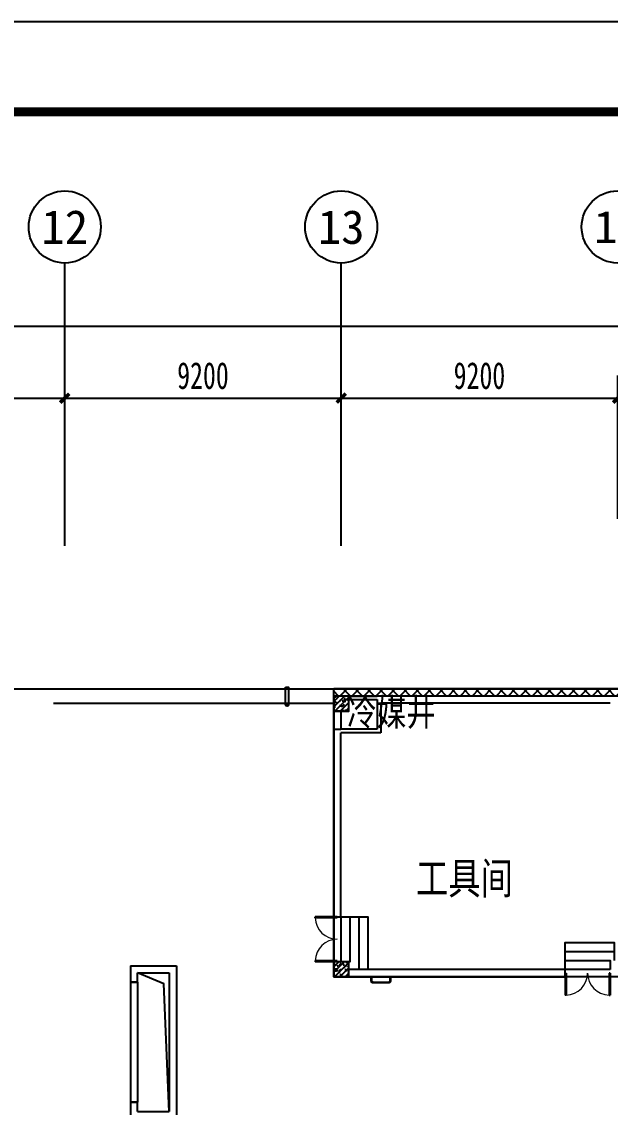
# Model space of a CAD drawing. Header units: millimetres. Extents: x -633009578 to 5705885, y -633235091 to 2571734.
# Drawn here: x 3128649 to 3148226, y 1772623 to 1808964 of the extents above; entities that cross this region are included whole.
import ezdxf
from ezdxf.enums import TextEntityAlignment as Align

# ---------------------------------------------------------------- set-up
doc = ezdxf.new("R2010")
doc.units = ezdxf.units.MM
doc.header["$LTSCALE"] = 1000
doc.header["$MEASUREMENT"] = 0
doc.linetypes.add('DASH', pattern=[0.35, 0.25, -0.1])
doc.layers.get('0').update_dxf_attribs({"color": 9})
for name, color, linetype in [('3T_WOOD', 21, 'Continuous'), ('A-COLUM(柱)', 255, 'Continuous'), ('A-DOOR(门）', 4, 'Continuous'), ('A-F-AREA(计算)', 5, 'Continuous'), ('A-HATH(填充)', 8, 'Continuous'), ('A-LM-QPM(设备)', 8, 'Continuous'), ('A-OTHER(其它)', 192, 'Continuous'), ('A-ROOF(屋顶)', 11, 'Continuous'), ('A-ST(雨水管)', 161, 'Continuous'), ('A-STAR(楼梯)', 51, 'Continuous'), ('A-TEXT(房间)', 243, 'Continuous'), ('A-WALL(墙)', 255, 'Continuous'), ('A-WINDOW（窗）', 4, 'Continuous'), ('AXIS_TEXT', 7, 'Continuous'), ('C-AXIS(轴号)', 3, 'Continuous'), ('WALL', 9, 'Continuous'), ('设备-箱柜', 3, 'Continuous'), ('院图签、封面151013$0$PUB_TITLE', 153, 'Continuous'), ('院图签、封面151013$0$图签文字', 4, 'Continuous')]:
    doc.layers.add(name, color=color, linetype=linetype)
doc.styles.add('_TCH', font='simhei.ttf', dxfattribs={"width": 0.75, "bigfont": 'hztxt.shx'})
doc.styles.add('_TCH_AXIS', font='simhei.ttf', dxfattribs={"bigfont": 'GBCBIG'})
doc.styles.add('_TCH_DIM_T3', font='simhei.ttf', dxfattribs={"width": 0.707, "bigfont": 'GBCBIG'})
doc.styles.add('COMPLEX', font='simhei.ttf')
doc.styles.add('TXT', font='simhei.ttf', dxfattribs={"width": 0.8, "bigfont": 'hztxt.shx'})
doc.styles.add('院图签、封面151013$0$-宋体', font='simhei.ttf', dxfattribs={"width": 0.8})
doc.dimstyles.new('_TCH_ARCH&&300', dxfattribs={"dimtxt": 892.5, "dimasz": 300, "dimexe": 750, "dimexo": 900, "dimgap": 300, "dimtad": 1, "dimdec": 0, "dimzin": 0, "dimdsep": 46, "dimtxsty": '_TCH_DIM_T3', "dimblk": 'ARCHTICK', "dimcen": 0.09, "dimclrt": 7, "dimazin": 2, "dimtfac": 1, "dimtdec": 0, "dimtix": 1, "dimtmove": 2, "dimatfit": 3, "dimfxl": 1, "dimtolj": 1, "dimtzin": 0, "dimarcsym": 0})

# ---------------------------------------------------------------- blocks, each defined once
blk = doc.blocks.new('$DorLib2D$00000002')
for p, q in [((-0.5, -5.684341886080802e-17), (-0.5000000000000007, 0.4875)), ((-0.4750000000000007, 0.4875), (-0.5000000000000007, 0.4875)), ((-0.475, -2.842170943040401e-17), (-0.4750000000000007, 0.4875)), ((0.475, -2.842170943040401e-17), (0.4750000000000007, 0.4875)), ((0.4750000000000007, 0.4875), (0.5000000000000007, 0.4875)), ((0.5, -5.684341886080802e-17), (0.5000000000000007, 0.4875)), ((-0.5, -5.684341886080802e-17), (-0.475, -2.842170943040401e-17)), ((0.5, -5.684341886080802e-17), (0.475, -2.842170943040401e-17))]:
    blk.add_line(p, q)
at = {"lineweight": 13}
for centre, start, end in [((-0.4875, -4.263256414560601e-17), 0, 88.53071641864632), ((0.4875, -4.263256414560601e-17), 91.4692835813537, 180)]:
    blk.add_arc(centre, 0.4875, start, end, dxfattribs=at)
blk = doc.blocks.new('_FZH')
h = blk.add_hatch()
h.set_pattern_fill('钢筋混凝土', color=256, scale=0.1, style=0)
h.set_pattern_definition([(45, (0, 0), (-0.1767766952966369, 0.1767766952966369), []), (50, (0, 0), (0.7172601826007535, -0.06275213498259512), [0.07500000000000001, -0.8250000000000001]), (355, (0, 0), (-0.138751333613, 0.7521921337000119), [0.06, -0.66]), (100.4514, (0.05977168000000001, -0.00522934), (0.5785093817140216, 0.6894395420609536), [0.06374019, -0.701142112]), (46.1842, (0, 0.2), (1.067241048625645, -0.1655190143290181), [0.1125, -1.2375]), (96.6356, (0.088936745, 0.186206693), (0.9346627055487033, 0.9741178709004418), [0.095610288, -1.051713]), (351.1842, (0, 0.2), (0.9346619451336272, 0.9741186009253247), [0.09000000000000001, -0.9900000000000001]), (21, (0.1, 0.15), (0.5969070521184617, -0.4026188906653388), [0.07500000000000001, -0.8250000000000001]), (326, (0.1, 0.15), (0.2433153319215824, 0.7251500450468529), [0.06, -0.66]), (71.4514, (0.149742233, 0.116448394), (0.84022262858149, 0.3225304967099524), [0.06374019, -0.701142112]), (37.50000000000001, (0, 0), (0.01215985531729062, 0.3328938538313115), [0, -0.652, 0, -0.67, 0, -0.6625000000000001]), (7.499999999999999, (0, 0), (0.2630695374421486, 0.3944117118823603), [0, -0.382, 0, -0.637, 0, -0.2525]), (-32.5, (-0.223, 0), (0.533822436172409, -0.02255487173437976), [0, -0.25, 0, -0.78, 0, -1.035]), (-42.5, (-0.323, 0), (0.5831861693423862, 0.1001049823323177), [0, -0.325, 0, -0.518, 0, -0.735])])
h.paths.add_polyline_path([(-0.5, -0.5), (0.5, -0.5), (0.5, 0.5), (-0.5, 0.5)])
blk.add_lwpolyline([(-0.5, -0.5), (0.5, -0.5), (0.5, 0.5), (-0.5, 0.5)], close=True)
blk = doc.blocks.new('_ArchTick')
at = {"color": 0, "linetype": 'ByBlock', "const_width": 0.4}
blk.add_lwpolyline([(-0.5, -0.5), (0.5, 0.5)], dxfattribs=at)
blk = doc.blocks.new('*D446')
at = {"layer": 'C-AXIS(轴号)', "color": 0, "lineweight": -2, "transparency": 16777216}
for p, q in [((-46499.99607232586, 140999.999999938), (-46499.99607232586, 145769.4722877884)), ((-37299.99607232586, 140999.999999938), (-37299.99607232586, 145769.4722877884)), ((-46499.99607232586, 145019.4722877884), (-37299.99607232586, 145019.4722877884))]:
    blk.add_line(p, q, dxfattribs=at)
at = {"layer": 'Defpoints', "color": 0, "transparency": 16777216}
for p in [(-37299.99607232586, 145019.4722877884), (-46499.99607232586, 140099.999999938), (-37299.99607232586, 140099.999999938)]:
    blk.add_point(p, dxfattribs=at)
at = {"layer": 'C-AXIS(轴号)', "color": 0, "linetype": 'ByBlock', "lineweight": -2, "transparency": 16777216, "xscale": 300, "yscale": 300, "zscale": 300, "rotation": 180}
blk.add_blockref('_ArchTick', (-46499.99607232586, 145019.4722877884), dxfattribs=at)
at = {"layer": 'C-AXIS(轴号)', "color": 0, "linetype": 'ByBlock', "lineweight": -2, "transparency": 16777216, "xscale": 300, "yscale": 300, "zscale": 300}
blk.add_blockref('_ArchTick', (-37299.99607232586, 145019.4722877884), dxfattribs=at)
at = {"layer": 'C-AXIS(轴号)', "color": 7, "transparency": 16777216, "insert": (-41899.99607232586, 145765.7222877884), "char_height": 892.5, "attachment_point": 5, "style": '_TCH_DIM_T3'}
blk.add_mtext('\\A1;9200', dxfattribs=at)
blk = doc.blocks.new('*D447')
at = {"layer": 'C-AXIS(轴号)', "color": 0, "lineweight": -2, "transparency": 16777216}
for p, q in [((-37299.99607232586, 140999.999999938), (-37299.99607232586, 145769.4722877884)), ((-28099.99607232586, 140999.999999938), (-28099.99607232586, 145769.4722877884)), ((-37299.99607232586, 145019.4722877884), (-28099.99607232586, 145019.4722877884))]:
    blk.add_line(p, q, dxfattribs=at)
at = {"layer": 'Defpoints', "color": 0, "transparency": 16777216}
for p in [(-28099.99607232586, 145019.4722877884), (-37299.99607232586, 140099.999999938), (-28099.99607232586, 140099.999999938)]:
    blk.add_point(p, dxfattribs=at)
at = {"layer": 'C-AXIS(轴号)', "color": 0, "linetype": 'ByBlock', "lineweight": -2, "transparency": 16777216, "xscale": 300, "yscale": 300, "zscale": 300, "rotation": 180}
blk.add_blockref('_ArchTick', (-37299.99607232586, 145019.4722877884), dxfattribs=at)
at = {"layer": 'C-AXIS(轴号)', "color": 0, "linetype": 'ByBlock', "lineweight": -2, "transparency": 16777216, "xscale": 300, "yscale": 300, "zscale": 300}
blk.add_blockref('_ArchTick', (-28099.99607232586, 145019.4722877884), dxfattribs=at)
at = {"layer": 'C-AXIS(轴号)', "color": 7, "transparency": 16777216, "insert": (-32699.99607232586, 145765.7222877884), "char_height": 892.5, "attachment_point": 5, "style": '_TCH_DIM_T3'}
blk.add_mtext('\\A1;9200', dxfattribs=at)
blk = doc.blocks.new('*D448')
at = {"layer": 'C-AXIS(轴号)', "color": 0, "lineweight": -2, "transparency": 16777216}
for p, q in [((-28099.99607232586, 140999.999999938), (-28099.99607232586, 145769.4722877884)), ((-18899.99607232586, 140999.999999938), (-18899.99607232586, 145769.4722877884)), ((-28099.99607232586, 145019.4722877884), (-18899.99607232586, 145019.4722877884))]:
    blk.add_line(p, q, dxfattribs=at)
at = {"layer": 'Defpoints', "color": 0, "transparency": 16777216}
for p in [(-18899.99607232586, 145019.4722877884), (-28099.99607232586, 140099.999999938), (-18899.99607232586, 140099.999999938)]:
    blk.add_point(p, dxfattribs=at)
at = {"layer": 'C-AXIS(轴号)', "color": 0, "linetype": 'ByBlock', "lineweight": -2, "transparency": 16777216, "xscale": 300, "yscale": 300, "zscale": 300, "rotation": 180}
blk.add_blockref('_ArchTick', (-28099.99607232586, 145019.4722877884), dxfattribs=at)
at = {"layer": 'C-AXIS(轴号)', "color": 0, "linetype": 'ByBlock', "lineweight": -2, "transparency": 16777216, "xscale": 300, "yscale": 300, "zscale": 300}
blk.add_blockref('_ArchTick', (-18899.99607232586, 145019.4722877884), dxfattribs=at)
at = {"layer": 'C-AXIS(轴号)', "color": 7, "transparency": 16777216, "insert": (-23499.99607232586, 145765.7222877884), "char_height": 892.5, "attachment_point": 5, "style": '_TCH_DIM_T3'}
blk.add_mtext('\\A1;9200', dxfattribs=at)
blk = doc.blocks.new('*D452')
at = {"layer": 'C-AXIS(轴号)', "color": 0, "lineweight": -2, "transparency": 16777216}
for p, q in [((-133540.0009442, 140999.999999938), (-133540.0009442, 148169.4722877884)), ((739.9990557776764, 140999.999999938), (739.9990557776764, 148169.4722877884)), ((-133540.0009442, 147419.4722877884), (739.9990557776764, 147419.4722877884))]:
    blk.add_line(p, q, dxfattribs=at)
at = {"layer": 'Defpoints', "color": 0, "transparency": 16777216}
for p in [(739.9990557776764, 147419.4722877884), (-133540.0009442, 140099.999999938), (739.9990557776764, 140099.999999938)]:
    blk.add_point(p, dxfattribs=at)
at = {"layer": 'C-AXIS(轴号)', "color": 0, "linetype": 'ByBlock', "lineweight": -2, "transparency": 16777216, "xscale": 300, "yscale": 300, "zscale": 300, "rotation": 180}
blk.add_blockref('_ArchTick', (-133540.0009442, 147419.4722877884), dxfattribs=at)
at = {"layer": 'C-AXIS(轴号)', "color": 0, "linetype": 'ByBlock', "lineweight": -2, "transparency": 16777216, "xscale": 300, "yscale": 300, "zscale": 300}
blk.add_blockref('_ArchTick', (739.9990557776764, 147419.4722877884), dxfattribs=at)
at = {"layer": 'C-AXIS(轴号)', "color": 7, "transparency": 16777216, "insert": (-66400.00094421115, 148165.7222877884), "char_height": 892.5, "attachment_point": 5, "style": '_TCH_DIM_T3'}
blk.add_mtext('\\A1;134280', dxfattribs=at)
blk = doc.blocks.new('_AXISO')
blk.add_circle((0, 0), 0.5)
at = {"layer": 'AXIS_TEXT', "style": 'COMPLEX', "width": 1.041666666666667}
blk.add_attdef('A', text='', height=0.56, dxfattribs=at).set_placement((-0.25, -0.28), (0.25, -0.28), align=Align.FIT)
blk = doc.blocks.new('建筑图框_A1')
at = {"layer": '院图签、封面151013$0$PUB_TITLE'}
blk.add_lwpolyline([(0, 0), (84100, 0), (84100, 59400), (0, 59400)], close=True, dxfattribs=at)
at = {"layer": '院图签、封面151013$0$PUB_TITLE', "const_width": 100}
blk.add_lwpolyline([(2500, 1000), (83100, 1000), (83100, 58400), (2500, 58400)], close=True, dxfattribs=at)
at = {"layer": '院图签、封面151013$0$图签文字', "color": 6, "style": '院图签、封面151013$0$-宋体'}
for tag, height, width, p in [('工程主持人', 400, 0.7999999999883585, (79990.91196859907, 29505.93707200652)), ('审定', 400, 0.7999999999883585, (79990.91196859907, 28705.93707200605)), ('审核', 400, 0.7999999999883585, (79990.91196859907, 27905.93707200559)), ('专业负责人', 400, 0.7999999999883585, (79990.91196859907, 27105.93707200512)), ('校对', 400, 0.7999999999883585, (79990.91196859907, 26305.93707200466)), ('设计', 400, 0.7999999999883585, (79990.91196859907, 25505.93707200419)), ('方案设计人', 400, 0.7999999999883585, (79990.91196859907, 24706.79438478127)), ('工程编号', 300, 0.7000000000116415, (81000.00416498398, 8700.424278954277)), ('版次', 300, 0.7000000000116415, (78738.08139540046, 3005.726258059498)), ('日期', 300, 0.7000000000116415, (82038.0813954557, 3000.226258123759)), ('图号', 200, 0.7000000000116415, (82538.08139542397, 2400.075247410685)), ('比例', 300, 0.7000000000116415, (78738.08139537089, 2200.188802679535)), ('图号_X施', 300, 0.7000000000116415, (81538.08139540977, 2200.188802651362)), ('图号_总数', 200, 0.7000000000116415, (82538.08139541186, 2000.075247410219))]:
    blk.add_attdef(tag, text='', height=height, dxfattribs=dict(at, width=width)).set_placement(p, align=Align.MIDDLE_CENTER)
at = {"layer": '院图签、封面151013$0$图签文字', "color": 6, "style": '院图签、封面151013$0$-宋体', "width": 0.7}
for tag, p in [('建设单位_001', (80935.88661794258, 7446.21079580821)), ('工程名称_001', (80933.52706738078, 6045.368099178996)), ('图名_001', (79742.88288308708, 4059.656552180292))]:
    blk.add_attdef(tag, p, '', height=300, dxfattribs=at)
blk = doc.blocks.new('G$C91E54488')
at = {"layer": 'A-HATH(填充)'}
h = blk.add_hatch(dxfattribs=at)
h.set_pattern_fill('多孔材料', color=256, scale=100, style=0)
h.set_pattern_definition([(45, (-2085598.514908035, -974312.4123308776), (-200.0002033111466, 200.0002033111467), []), (135, (-2085598.514908035, -974312.4123308776), (-200.0002033111467, -200.0002033111466), [])])
h.paths.add_polyline_path([(-17400.00094417762, 135099.9999998963), (-17400.00094417762, 135339.9999998963), (-28350.00094409753, 135339.9999998963), (-28350.00094409753, 135099.9999998963)])
at = {"layer": 'A-DOOR(门）'}
for p, q in [((-28350.00094408542, 127750.0000003028), (-28350.00094408542, 126250.0000003028)), ((-28110.00094408542, 127750.0000003028), (-28110.00094408542, 126250.0000003028)), ((-19150.00094425026, 125989.9999998963), (-20650.00094425026, 125989.9999998963)), ((-19150.00094425026, 125749.9999998963), (-20650.00094425026, 125749.9999998963))]:
    blk.add_line(p, q, dxfattribs=at)
at = {"layer": 'A-F-AREA(计算)'}
blk.add_lwpolyline([(-28350.00094409753, 135339.9999998963), (739.9990557916462, 135339.9999998963), (739.9990557916462, 125749.9999998655), (-28350.00094409753, 125749.9999998655)], close=True, dxfattribs=at)
at = {"layer": 'A-LM-QPM(设备)'}
blk.add_lwpolyline([(-29954.99129672861, 135390.003462084), (-29854.99129672861, 135390.003462084), (-29854.99129672861, 134810.003462084), (-29954.99129672861, 134810.003462084)], close=True, dxfattribs=at)
at = {"layer": 'A-OTHER(其它)'}
blk.add_lwpolyline([(-33824.99607229792, 121269.9999999074), (-34001.94845953491, 125514.9074683742), (-34874.99607224762, 125879.9999999077)], dxfattribs=at)
at = {"layer": 'A-ROOF(屋顶)'}
for p, q in [((-66300.0009442009, 135340.0000000078), (-28350.00094409753, 135340.0004969687)), ((-37674.99607211351, 134860.0004950046), (-28350.00094409753, 134860.0004950046))]:
    blk.add_line(p, q, dxfattribs=at)
at = {"layer": 'A-ST(雨水管)'}
blk.add_lwpolyline([(-29896.35762531962, 134860.0001757474, -1), (-29896.35762531962, 134760.0001757474, -1)], format="xyb", close=True, dxfattribs=at)
at = {"layer": 'A-STAR(楼梯)'}
for points in [[(-28110.00094410498, 127750.0000001757), (-27810.00094410498, 127750.0000001757), (-27810.00094410498, 126250.0000001764), (-28110.00094417669, 126250.0000001764)], [(-27810.00094410498, 127750.0000001757), (-27510.00094410498, 127750.0000001757), (-27510.00094410311, 125989.9999998537), (-27810.00094417483, 125989.9999998537)], [(-27510.00094410498, 127750.0000001757), (-27210.00094410498, 127750.0000001757), (-27210.00094410311, 125989.9999998562), (-27510.00094417483, 125989.9999998562)], [(-20650.00094412314, 126589.9999999356), (-20650.00094412314, 126889.9999999356), (-19019.99607230816, 126889.9999999352), (-19019.99607230816, 126589.9999998637)], [(-20650.00094412314, 126289.9999999356), (-20650.00094412314, 126589.9999999356), (-19019.99607230909, 126589.9999999352), (-19019.99607230909, 126289.9999998637)], [(-20650.00094412314, 125989.9999999356), (-20650.00094412314, 126289.9999999356), (-19150.0009441236, 126289.9999999356), (-19150.0009441236, 125989.9999998641)]]:
    blk.add_lwpolyline(points, dxfattribs=at)
at = {"layer": 'A-STAR(楼梯)', "flags": 128}
for points in [[(-26460.00094410125, 125749.9999998888), (-26460.00094410125, 125616.2131797826, -0.4142135623730951), (-26530.00094410125, 125546.2131797826), (-27030.00094410032, 125546.2131797826, -0.4142135623763423), (-27100.00094410032, 125616.2131797845), (-27100.00094409753, 125749.9999998963)], [(-26480.00094410125, 125749.9999998888), (-26480.00094410125, 125616.2131797826, -0.414213562373095), (-26530.00094410125, 125566.2131797826), (-27030.00094410032, 125566.2131797826, -0.4142135623762773), (-27080.00094410032, 125616.2131797845), (-27080.00094409753, 125749.9999998963)]]:
    blk.add_lwpolyline(points, format="xyb", dxfattribs=at)
at = {"layer": 'A-WALL(墙)'}
for p, q in [((-27850.00094416831, 135099.9999998579), (-26900.00094518811, 135100.000005223)), ((-27850.00094416831, 134979.9999997978), (-26900.00094470941, 134980.0000050905)), ((-19150.00094416831, 135099.9999999054), (-26900.00094452687, 135099.9999998767)), ((-26900.00094470941, 134980.0000050905), (-26900.00094470941, 133999.9999984972)), ((-26780.00094452687, 134859.9999998318), (-26780.00094452687, 133879.999998456)), ((-19150.00094416831, 134859.9999998353), (-26780.00094452687, 134859.9999998318)), ((-28350.00094408542, 133999.9999985899), (-28350.00094412081, 127750.0000002586)), ((-28350.00094408542, 133999.9999985899), (-28110.00094417762, 133999.9999985123)), ((-26900.00094470941, 133999.9999984972), (-28110.00094417762, 133999.9999985123)), ((-28110.00094409566, 127750.0000002586), (-28110.00094408169, 133879.9999984727)), ((-26780.00094452687, 133879.999998456), (-28110.00094408169, 133879.9999984727)), ((-28350.00094412081, 127750.0000002586), (-28110.00094409566, 127750.0000002586)), ((-35114.99607225694, 126119.9999999356), (-33584.99607225694, 126119.9999999354)), ((-35114.99607225694, 126119.9999999356), (-35114.99607226532, 125575.0000002586)), ((-33584.99607225694, 126119.9999999354), (-33584.99607227324, 121149.9999999377)), ((-34874.99607225694, 125879.9999999356), (-33824.99607235752, 125879.9999999354)), ((-34874.99607224204, 125575.0000002586), (-34874.99607225694, 125879.9999999356)), ((-33824.99607235752, 125879.9999999354), (-33824.99607235752, 121269.9999999354)), ((-20650.00094420882, 125989.9999999121), (-27850.00094416831, 125989.999999852)), ((-27850.00094416831, 125749.999999914), (-20650.00094420882, 125749.9999999119)), ((-20650.00094420882, 125749.9999999119), (-20650.00094420882, 125989.9999999121)), ((-35114.99607226532, 125575.0000002586), (-34874.99607224204, 125575.0000002586)), ((-34874.99607224204, 121574.9999997498), (-35114.99607227882, 121574.9999997498)), ((-35114.99607227882, 121574.9999997498), (-35114.99607227324, 121149.999999938)), ((-34874.99607225694, 121269.9999999356), (-34874.99607224204, 121574.9999997498)), ((-34874.99607225694, 121269.9999999356), (-33824.99607235752, 121269.9999999354))]:
    blk.add_line(p, q, dxfattribs=at)
at = {"layer": 'A-WINDOW（窗）', "linetype": 'DASH'}
for p, q in [((-28110.00094408542, 134599.999999938), (-28350.00094408542, 134599.999999938)), ((-28350.00094408542, 133999.999999938), (-28110.00094408542, 133999.999999938)), ((-34874.99607227324, 125574.999999938), (-35114.99607227324, 125574.999999938)), ((-35114.99607227324, 121574.999999938), (-34874.99607227324, 121574.999999938))]:
    blk.add_line(p, q, dxfattribs=at)
at = {"layer": 'A-WINDOW（窗）'}
for p, q in [((-28350.00094408542, 134599.999999938), (-28350.00094408542, 133999.999999938)), ((-28110.00094408542, 134599.999999938), (-28110.00094408542, 133999.999999938)), ((-35114.99607227324, 125574.999999938), (-35114.99607227324, 121574.999999938)), ((-34874.99607227324, 125574.999999938), (-34874.99607227324, 121574.999999938))]:
    blk.add_line(p, q, dxfattribs=at)
at = {"layer": 'C-AXIS(轴号)'}
for p, q in [((-37299.99607232586, 140099.999999938), (-37299.99607232586, 149519.4722877884)), ((-28099.99607232586, 140099.999999938), (-28099.99607232586, 149519.4722877884))]:
    blk.add_line(p, q, dxfattribs=at)
at = {"layer": 'WALL'}
for p, q in [((-17400.00094417762, 135339.9999998963), (-28350.00094409753, 135339.9999998963)), ((-28350.00094409753, 135099.9999998963), (-28350.00094409753, 135339.9999998963)), ((-17400.00094417762, 135099.9999998963), (-28350.00094409753, 135099.9999998963))]:
    blk.add_line(p, q, dxfattribs=at)
at = {"layer": 'A-COLUM(柱)', "xscale": 500, "yscale": 500, "zscale": 500}
for p in [(-28100.00094409753, 134849.999999938), (-28100.00094409753, 125999.9999998963)]:
    blk.add_blockref('_FZH', p, dxfattribs=at)
at = {"layer": 'A-DOOR(门）'}
for p, xscale, yscale, zscale, rotation in [((-28230.00094408542, 127000.0000003028), -1500, -1500, -1500, 270), ((-19900.00094425026, 125869.9999998963), 1500, 1500, 1500, 180)]:
    blk.add_blockref('$DorLib2D$00000002', p, dxfattribs=dict(at, xscale=xscale, yscale=yscale, zscale=zscale, rotation=rotation))
at = {"layer": 'C-AXIS(轴号)'}
ref = blk.add_blockref('_AXISO', (-37299.99607232586, 150719.4722877884), dxfattribs=dict(at, xscale=2400, yscale=2400, zscale=2400))
ref.add_attrib('A', '12', dxfattribs={"layer": 'AXIS_TEXT', "height": 1126.098839331538, "style": '_TCH_AXIS'}).set_placement((-38077.54050900741, 150156.4228681227), (-36522.45163564477, 150156.4228681227), align=Align.FIT)
ref = blk.add_blockref('_AXISO', (-28099.99607232586, 150719.4722877884), dxfattribs=dict(at, xscale=2400, yscale=2400, zscale=2400))
ref.add_attrib('A', '13', dxfattribs={"layer": 'AXIS_TEXT', "height": 1126.098839331538, "style": '_TCH_AXIS'}).set_placement((-28877.54050900741, 150156.4228681227), (-27322.45163564477, 150156.4228681227), align=Align.FIT)
ref = blk.add_blockref('_AXISO', (-18899.99607232586, 150719.4722877884), dxfattribs=dict(at, xscale=2400, yscale=2400, zscale=2400))
ref.add_attrib('A', '14', dxfattribs={"layer": 'AXIS_TEXT', "height": 1076.828438725469, "style": '_TCH_AXIS'}).set_placement((-19694.79801519495, 150181.0580684257), (-18105.19412945723, 150181.0580684257), align=Align.FIT)
at = {"layer": 'A-TEXT(房间)'}
for s, height, style, width, p in [('冷媒井', 900, 'TXT', 0.8, (-27899.90858996473, 134114.0628942611)), ('工具间', 1050, '_TCH', 0.75, (-25609.90427040216, 128505.5734073765))]:
    blk.add_text(s, height=height, dxfattribs=dict(at, style=style, width=width)).set_placement(p)
at = {"layer": 'C-AXIS(轴号)'}
for p1, p2, distance, picture, middle in [((-133540.0009442, 140099.999999938), (739.9990557776764, 140099.999999938), 7319.472287850396, '*D452', (-66400.00094421115, 148165.7222877884)), ((-46499.99607232586, 140099.999999938), (-37299.99607232586, 140099.999999938), 4919.472287850396, '*D446', (-41899.99607232586, 145765.7222877884)), ((-37299.99607232586, 140099.999999938), (-28099.99607232586, 140099.999999938), 4919.472287850396, '*D447', (-32699.99607232586, 145765.7222877884)), ((-28099.99607232586, 140099.999999938), (-18899.99607232586, 140099.999999938), 4919.472287850396, '*D448', (-23499.99607232586, 145765.7222877884))]:
    dim = blk.add_aligned_dim(p1=p1, p2=p2, distance=distance, dimstyle='_TCH_ARCH&&300', dxfattribs=at)
    dim.commit()
    dim.dimension.update_dxf_attribs({"geometry": picture, "text_midpoint": middle})

msp = doc.modelspace()

# ---------------------------------------------------------------- block references
at = {"layer": '3T_WOOD'}
msp.add_blockref('G$C91E54488', (3167376, 1651413.5), dxfattribs=at)
at = {"layer": '设备-箱柜', "xscale": 3, "yscale": 3}
msp.add_blockref('建筑图框_A1', (2977355.437121258, 1630763.721706858, 4.000000000000001e-08), dxfattribs=at)

doc.saveas('drawing.dxf')
